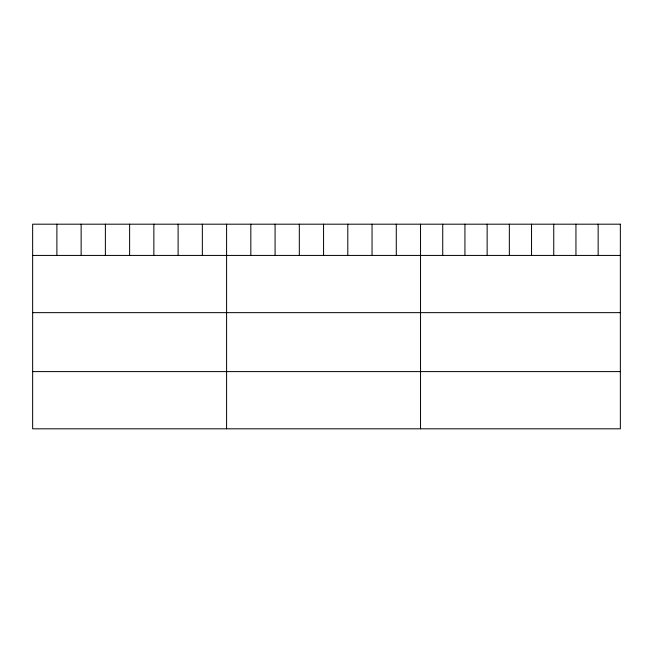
<?xml version="1.0" encoding="UTF-8"?>
<svg xmlns="http://www.w3.org/2000/svg" width="653" height="653" viewBox="0 0 653 653"><rect width="100%" height="100%" fill="white"/><g stroke="black" fill="none" stroke-linecap="round" stroke-linejoin="round"><path stroke-width="0.98" d="M32.65 255.429L620.35 255.429M32.65 312.648L620.35 312.648M32.65 371.598L620.35 371.598M598.148 224.191L598.148 255.429M575.946 224.191L575.946 255.429M553.744 224.191L553.744 255.429M531.542 224.191L531.542 255.429M509.34 224.191L509.34 255.429M487.138 224.191L487.138 255.429M464.936 224.191L464.936 255.429M442.734 224.191L442.734 255.429M420.532 224.191L420.532 428.809M396.289 224.191L396.289 255.429M372.047 224.191L372.047 255.429M347.804 224.191L347.804 255.429M323.561 224.191L323.561 255.429M299.319 224.191L299.319 255.429M275.076 224.191L275.076 255.429M250.834 224.191L250.834 255.429M226.591 224.191L226.591 428.809M202.348 224.191L202.348 255.429M178.106 224.191L178.106 255.429M153.863 224.191L153.863 255.429M129.621 224.191L129.621 255.429M105.378 224.191L105.378 255.429M81.135 224.191L81.135 255.429M56.893 224.191L56.893 255.429M620.35 224.191L32.65 224.191L32.65 428.809L620.35 428.809L620.35 224.191"/></g></svg>
